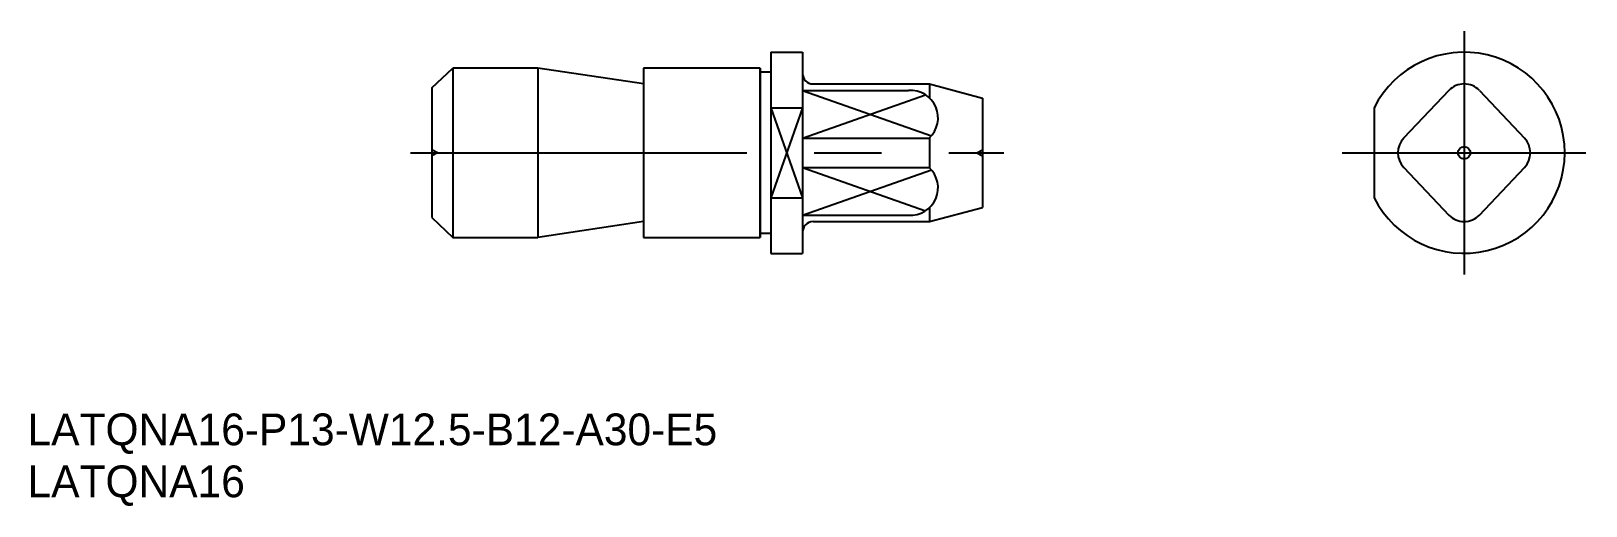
# Model space of a CAD drawing. Extents: x 40 to 187, y 108 to 153.
import ezdxf

# ---------------------------------------------------------------- set-up
doc = ezdxf.new("R2010")
doc.units = 0
doc.linetypes.add('CENTER', pattern=[50.8, 31.75, -6.35, 6.35, -6.35])
doc.linetypes.add('DASHED', pattern=[19.05, 12.7, -6.35])
doc.layers.get('0').update_dxf_attribs({"linetype": 'CONTINUOUS'})
doc.layers.add('CENTER', color=1, linetype='CENTER')

# ---------------------------------------------------------------- blocks, each defined once
blk = doc.blocks.new('*U2')
at = {"color": 7, "linetype": 'DASHED'}
blk.add_text('LATQNA16', height=3, dxfattribs=at).set_placement((39.75, 108.65))
blk = doc.blocks.new('*U3')
at = {"color": 7, "linetype": 'DASHED'}
blk.add_text('LATQNA16-P13-W12.5-B12-A30-E5', height=3, dxfattribs=at).set_placement((39.75, 113.56))

msp = doc.modelspace()

# ---------------------------------------------------------------- linework, layer by layer
at = {"color": 7, "linetype": 'CONTINUOUS'}
for p, q in [((109.91, 150.69), (112.91, 150.69)), ((109.91, 150.69), (109.91, 131.69)), ((112.91, 150.69), (112.91, 131.69)), ((77.91, 147.31), (79.91, 149.19)), ((87.91, 149.19), (79.91, 149.19)), ((79.91, 149.19), (79.91, 133.19)), ((87.91, 149.19), (87.91, 133.19)), ((97.91, 147.69), (87.91, 149.19)), ((108.91, 149.19), (97.91, 149.19)), ((97.91, 149.19), (97.91, 133.19)), ((108.91, 149.19), (108.91, 133.19)), ((108.91, 133.19), (108.91, 149.19)), ((109.91, 148.79), (108.91, 148.79)), ((77.91, 147.31), (77.91, 135.06)), ((113.91, 147.69), (124.91, 147.69)), ((124.91, 147.69), (129.91, 146.35)), ((173.92, 147.07), (169.66, 142.56)), ((176.81, 147.07), (181.07, 142.56)), ((109.91, 145.43), (112.91, 145.43)), ((112.91, 145.69), (112.91, 145.69)), ((112.91, 145.69), (112.91, 145.69)), ((129.91, 146.35), (129.91, 136.02)), ((166.87, 145.43), (166.87, 136.94)), ((166.87, 145.43), (166.87, 136.94)), ((169.67, 139.8), (173.92, 135.3)), ((176.81, 135.3), (181.06, 139.8)), ((109.91, 136.94), (112.91, 136.94)), ((112.91, 136.69), (112.91, 136.69)), ((112.91, 136.69), (112.91, 136.69)), ((77.91, 135.06), (79.91, 133.19)), ((124.91, 134.69), (129.91, 136.02)), ((97.91, 134.69), (87.91, 133.19)), ((108.91, 133.59), (109.91, 133.59)), ((113.91, 134.69), (124.91, 134.69)), ((79.91, 133.19), (87.91, 133.19)), ((97.91, 133.19), (108.91, 133.19)), ((109.91, 131.69), (112.91, 131.69))]:
    msp.add_line(p, q, dxfattribs=at)
at = {"color": 3, "linetype": 'CONTINUOUS'}
for p, q in [((112.91, 147.07), (122.91, 147.07)), ((112.91, 147.07), (125.08, 142.79)), ((124.91, 147.69), (124.91, 146.36)), ((109.91, 145.43), (112.91, 136.94)), ((112.91, 145.43), (109.91, 136.94)), ((112.91, 142.57), (124.53, 146.66)), ((112.91, 142.57), (124.86, 142.57)), ((124.91, 142.57), (124.91, 139.8)), ((112.91, 139.8), (124.86, 139.8)), ((112.91, 139.8), (124.53, 135.71)), ((112.91, 135.3), (125.08, 139.58)), ((112.91, 135.3), (122.91, 135.3)), ((124.91, 136.01), (124.91, 134.69))]:
    msp.add_line(p, q, dxfattribs=at)
at = {"color": 3, "linetype": 'DASHED'}
for p, q in [((78.46, 141.19), (77.91, 141.46)), ((78.46, 141.19), (77.91, 140.91)), ((129.36, 141.19), (129.91, 141.46)), ((129.36, 141.19), (129.91, 140.91))]:
    msp.add_line(p, q, dxfattribs=at)
at = {"color": 7, "linetype": 'CONTINUOUS'}
msp.add_circle((175.37, 141.19), 0.59, dxfattribs=at)
for centre, radius, start, end in [((175.37, 141.19), 9.5, 206.5254, 153.4746), ((113.91, 148.69), 1, 180, 270), ((175.37, 145.69), 2, 43.8767, 136.1233), ((171.12, 141.19), 2, 136.1233, 223.8767), ((179.62, 141.19), 2, 316.1233, 43.8767), ((175.37, 136.69), 2, 223.8767, 316.1233), ((113.91, 133.69), 1, 90, 180)]:
    msp.add_arc(centre, radius, start, end, dxfattribs=at)
at = {"color": 3, "linetype": 'CONTINUOUS'}
for centre, start, end in [((123.12, 144.49), 312.2829, 94.5882), ((123.12, 137.88), 265.4118, 47.7171)]:
    msp.add_arc(centre, 2.59, start, end, dxfattribs=at)
at = {"layer": 'CENTER', "color": 1, "linetype": 'CENTER'}
for p, q in [((175.37, 152.69), (175.37, 129.69)), ((75.91, 141.19), (131.91, 141.19)), ((163.87, 141.19), (186.87, 141.19))]:
    msp.add_line(p, q, dxfattribs=at)

# ---------------------------------------------------------------- block references
at = {"color": 3, "linetype": 'DASHED'}
for name in ['*U3', '*U2']:
    msp.add_blockref(name, (0, 0), dxfattribs=at)

doc.saveas('drawing.dxf')
